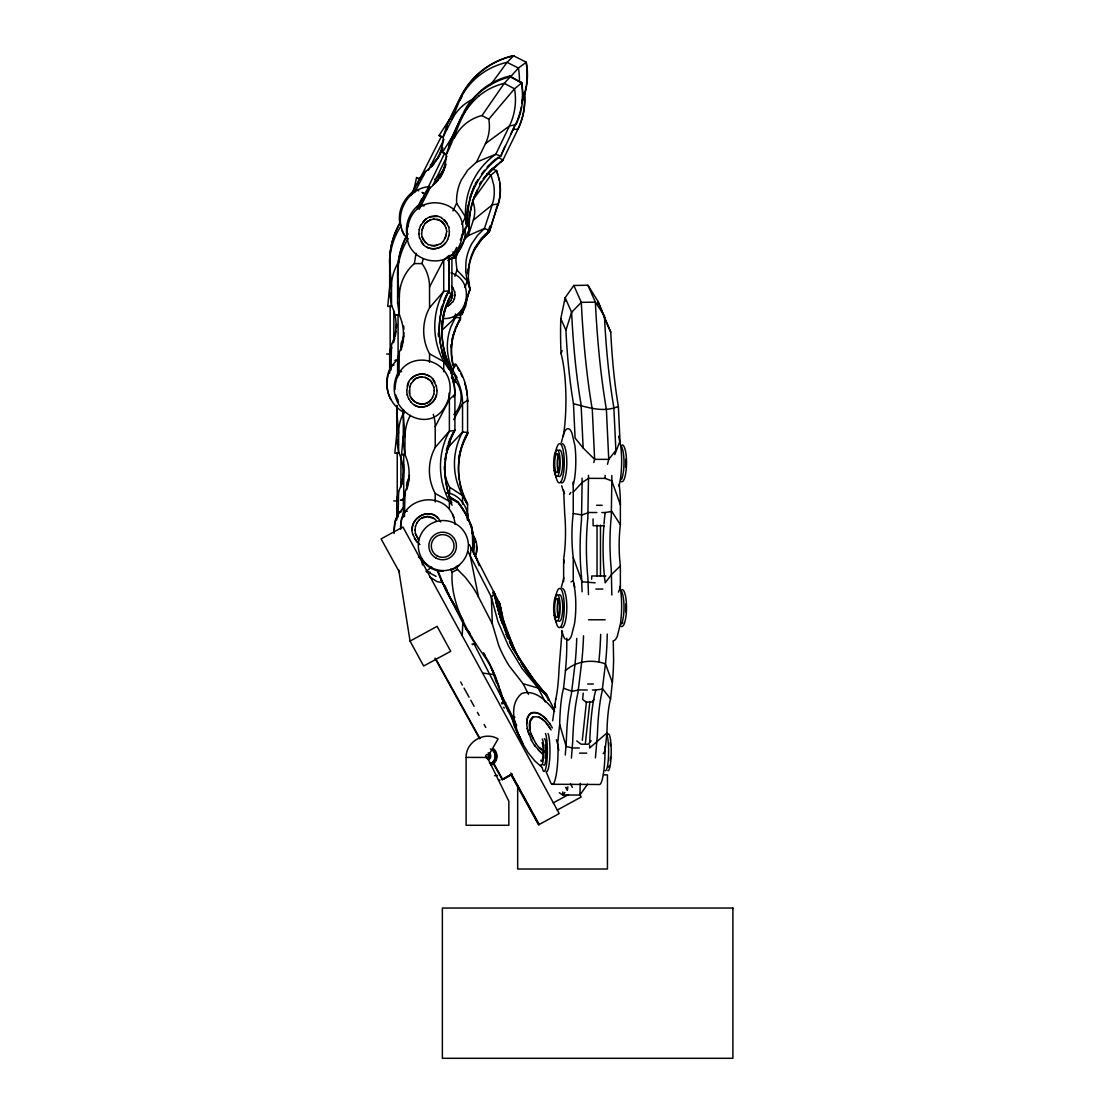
<?xml version="1.0" encoding="UTF-8"?>
<svg xmlns="http://www.w3.org/2000/svg" width="1114" height="1114" viewBox="0 0 1114 1114"><rect width="100%" height="100%" fill="white"/><g stroke="black" fill="none" stroke-linecap="round" stroke-linejoin="round"><path stroke-width="1.5" d="M452.604 258.392A21.876 21.848 37 0 1 455.403 257.821L455.737 254.089M449.234 256.331L449.221 290.824L446.227 296.923A82.673 82.547 0 0 0 446.241 363.345L449.221 369.444L446.241 362.593M453.078 251.764L453.036 254.911A21.96 21.918 -24.1 0 0 450.209 255.482M449.388 399.494L449.388 431.118L435.226 447.396L435.226 426.634L449.388 399.494L454.916 394.314L453.885 397.183M562.835 791.943L562.793 795.02L579.907 795.034L587.579 784.214M579.907 795.034L580.171 785.997A22.837 3.579 90 0 1 580.38 783.253M589.682 744.988L589.612 748.009L606.935 732.928A45.187 7.074 90 0 1 610.583 698.91L612.352 682.422A46.259 7.241 90 0 0 613.591 659.307L613.257 641.553M591.631 579.252L591.729 575.98L605.779 575.98M473.575 553.909C476.319 534.79 468.952 516.812 457.673 501.676L448.886 496.19M462.24 635.774L462.867 620.777M472.851 549.216L472.197 527.869M450.794 569.087L452.089 572.262C450.348 604.484 468.367 633.838 486.303 659.056A119.49 117.597 -27.2 0 1 494.811 675.627L503.486 701.904L515.615 725.506M472.684 551.695C476.346 533.397 469.37 515.921 457.77 501.927L449.276 497.387M467.365 272.679L467.643 269.254M468.228 274.295L468.646 268.892A56.995 56.661 0 0 1 475.344 248.519L481.513 239.566M418.864 233.787L419.226 229.303M449.026 235.583L449.402 231.113M465.262 231.085C465.401 242.727 459.219 254.8 448.399 259.771M421.552 233.467L423.055 226.393M405.399 454.86L401.527 454.735L403.296 436.075M446.7 231.42L445.21 238.493M583.235 693.089L582.636 699.425L586.117 702.071L591.882 702.071L594.152 699.425M398.965 375.181L399.299 352.205A43.961 43.892 0 0 0 399.285 315.039L399.299 296.978L397.614 275.074M404.466 516.576L404.967 491.887A43.961 43.892 0 0 0 404.953 454.721L404.967 436.646L403.296 414.742A67.592 67.481 0 0 1 403.519 409.924M469.44 544.69A185.189 182.264 -27.2 0 1 471.055 547.768L470.261 555.956L478.519 597.007L492.36 623.937L498.682 645.368A131.396 129.321 -27.2 0 0 509.335 666.102L523.079 683.718L528.551 694.342M391.014 370.127L391.515 344.546A44.337 44.337 0 0 0 391.529 305.459L391.515 286.479L389.677 263.865M398.116 516.966L398.617 491.385A44.337 44.337 0 0 0 398.617 452.298L398.617 433.318L396.765 410.718A69.249 69.249 0 0 1 396.932 405.635M389.677 286.994L387.728 306.364L391.989 306.364M396.765 433.847L394.829 453.203L399.091 453.203M526.825 723.557L527.312 718.976L528.83 715.48L531.253 713.308C536.948 711.136 542.365 715.48 546.194 719.254M552.669 720.73L555.761 699.3M561.456 638.726L559.047 668.497A52.985 8.285 90 0 1 555.761 699.3M558.782 750.39L557.627 743.72L559.674 724.615A48.32 7.561 90 0 1 563.559 688.243L565.452 670.614A49.462 7.742 90 0 0 566.775 645.897L566.775 638.266M565.285 754.972L566.358 740.726A73.106 11.432 90 0 1 571.329 694.259L574.977 664.501A74.582 11.669 90 0 0 576.746 638.406M571.412 758.147L572.666 741.966A76.894 12.031 90 0 1 577.901 693.075L581.745 661.786A78.467 12.268 90 0 0 583.541 635.802M582.302 740.378L586.424 701.959M585.407 743.191L589.877 701.43M595.391 757.868L597.355 735.477A68.664 10.736 90 0 1 602.033 691.836L605.459 663.902A70.252 10.987 90 0 0 607.269 634.061M603.231 753.677L605.027 750.794L606.935 732.928M618.409 592.133L620.373 587.621L620.373 565.968A45.242 11.112 -90 0 1 620.373 524.75L611.837 511.41L605.167 512.537L604.54 518.094A76.977 18.91 -90 0 0 604.011 523.803M395.052 389.51C396.055 344.365 459.107 354.628 449.053 397.322C435.114 442.801 378.314 409.896 398.492 371.992M406.666 390.596L408.685 382.088M400.497 526.741L401.43 518.943L403.616 513.122M400.734 529.178C398.909 493.655 451.838 488.364 455.097 524.499M412.333 530.264C411.247 516.993 429.113 507.678 438.164 518.497M436.911 390.401C438.206 403.755 419.992 413.391 411.094 402.168M400.706 347.693L401.332 342.569A46.997 46.927 0 0 0 403.741 336.205M406.582 485.662L407 482.251A46.997 46.927 0 0 0 409.423 475.873M393.952 530.598L394.983 522.382L398.004 514.724L402.808 508.137M409.771 386.767L409.729 394.05M415.007 530.167L415.452 526.449M433.806 394.231L434.251 390.499M466.139 757.45C465.694 741.743 484.66 730.77 498.069 738.944L488.169 756.072M563.642 581.661L563.642 559.465L564.673 550.817A53.054 13.034 -90 0 0 564.673 513.498L563.642 490.104M399.383 296.978A44.073 44.003 0 0 1 414.366 263.531L416.051 253.324M454.415 298.789L454.999 295.252M466.822 299.931L465.708 306.044L462.978 311.614M565.592 787.417L567.304 790.146L567.903 786.902M452.075 298.106L452.59 295.335M555.454 453.454L556.262 449.388A19.286 4.734 -89.4 0 1 562.041 446.268L563.002 449.388A19.718 4.846 -89.4 0 1 563.531 473.032L562.737 477.098A19.286 4.734 -89.4 0 1 556.958 480.218L555.997 477.098M561.303 442.62L563.851 433.151A32.877 8.076 -89.4 0 1 571.997 433.151L574.866 445.391A33.699 8.285 -89.4 0 1 574.546 478.825L573.459 484.367M555.454 598.218L556.262 594.152A19.286 4.734 -89.4 0 1 562.041 591.033L563.002 594.152A19.718 4.846 -89.4 0 1 563.531 617.797L562.737 621.863A19.286 4.734 -89.4 0 1 556.958 624.982L555.997 621.863M561.303 587.384L563.851 577.915M619.008 486.233L620.373 479.298A33.754 8.299 -89.4 0 0 620.693 445.809L618.632 436.215M563.28 436.479A59.933 13.034 -90 0 0 561.052 353.556A96.723 21.041 -90 0 1 560.802 318.66L565.146 297.703L573.821 285.449L587.9 285.254L598.037 301.434L610.751 332.195A183.963 40.034 -90 0 0 618.367 406.457L619.997 441.116L614.789 454.609M420.312 179.438L416.552 177.586L413.781 190.048M461.516 118.181C464.663 106.763 473.185 97.433 481.944 89.788A69.43 69.263 -24.1 0 1 509.92 75.989L521.714 82.937L514.529 88.786L488.781 119.212A40.201 40.104 -24.1 0 1 485.453 143.636L476.486 162.157L467.796 170.038L461.335 179.967A48.445 48.334 -24.1 0 0 456.629 203.277L452.938 210.88M389.677 373.19L389.677 352.33L391.515 344.546M398.617 491.385L396.765 499.183L396.765 520.029M397.614 377.409L397.614 359.223L399.299 352.205M403.296 517.077L403.296 498.891L404.967 491.887M607.478 464.273L608.745 459.344L606.378 409.325A265.48 57.775 -90 0 1 595.377 302.159L587.9 285.254M429.544 362.315L429.544 353.792A48.334 48.264 0 0 1 429.572 307.729L429.544 286.966A39.77 39.714 0 0 0 421.997 263.586L423.25 258.671M610.583 698.938L602.758 689.065L595.823 689.998L595.001 693.117A76.88 12.031 90 0 0 589.766 741.966M430.394 187.681A42.875 42.778 -24.1 0 0 446.227 154.428C453.44 133.36 461.725 110.481 479.285 95.651M565.926 330.259L571.607 312.296L581.299 302.34L595.377 302.159L604.442 315.903A227.145 49.434 -90 0 0 613.856 407.599L615.875 450.39L608.745 459.344L594.639 459.372L583.151 448.009L575.089 438.025L573.473 403.728A182.014 39.603 -90 0 1 565.926 330.259L560.802 318.66M414.547 192.583L425.673 171.431A44.337 44.323 -76.6 0 0 443.33 136.562L447.229 124.378L461.238 96.417A77.548 77.52 -76.6 0 1 513.638 55.853L513.317 55.7A77.562 77.534 -76.6 0 0 460.876 96.277L446.603 125.311A75.655 75.627 -76.6 0 1 446.519 128.18M454.902 276.272L456.949 270.048L455.918 260.509A33.517 33.323 0 0 1 457.548 251.179M463.703 240.164L468.27 235.611L473.366 220.099A28.811 28.644 0 0 0 472.517 200.534L490.982 175.023L496.621 170.498L499.74 181.624A47.999 47.721 0 0 1 498.028 203.946L489.325 231.809L483.392 237.533M465.039 287.537L467.198 280.979L465.68 271.287L465.986 261.609A50.896 50.59 0 0 1 471.974 243.423L477.474 235.43L484.437 228.509L492.207 204.879A42.875 42.624 0 0 0 493.739 184.952L490.982 175.023L486.707 173.631M487.291 234.01L489.868 226.142M464.232 306.67L462.143 314.468L459.72 315.206M465.276 303.481L469.983 289.153L468.298 278.305M462.143 314.468L469.983 289.153L467.198 280.979L456.949 270.048M452.632 336.86L455.487 328.003L460.486 317.782L455.445 317.462L442.55 329.744L442.55 321.208M455.487 329.424L453.718 334.799A62.384 62.008 0 0 0 453.008 365.489M469.732 198.473L471.361 193.627M419.254 229.484L420.632 225.223M447.633 239.663L449.012 235.402M462.101 244.063L456.935 253.435M421.9 229.93L424.977 223.441L430.533 219.528M446.366 234.957L443.275 241.446M510.212 76.838A69.179 69.026 -24.1 0 0 486.456 87.477C462.7 102.21 458.16 131.48 446.366 154.428M561.052 353.556L562.152 350.576M407.181 386.279C409.228 372.633 429.308 369.263 434.892 382.269M436.396 394.718C434.516 404.312 422.721 410.481 414.227 404.814M409.771 386.948L411.038 383.481M432.538 397.517L433.806 394.05M415.452 526.63L416.72 523.148M390.638 367.481C382.464 382.269 387.588 402.349 401.973 411.261M397.127 515.852L394.718 521.965L394.091 533.453M443.33 136.562L451.908 119.63L460.291 98.575A69.249 69.221 -76.6 0 1 507.079 62.356L513.624 55.811M471.904 192.012L474.606 185.76M454.331 331.749L457.757 324.202M472.823 189.686L474.62 185.565M474.411 196.551L480.552 184.019M477.377 189.909L474.703 196.064A81.419 81.322 37 0 0 469.384 229.178L455.403 257.821L455.055 254.953M452.465 364.334L455.821 364.334A61.423 61.061 0 0 1 467.546 400.372L467.588 433.778L466.181 436.841A70.948 70.53 0 0 0 461.948 446.171M417.137 208.193L421.677 198.793M417.917 208.597L444.653 153.203M419.115 209.376L430.324 187.598L425.464 192.987L421.969 199.629L424.002 197.888M432.97 185.133L446.909 156.294M461.892 224.374L465.513 216.882A74.276 74.095 -24.1 0 1 468.367 192.68C472.879 177.265 482.585 163.396 495.8 154.219L509.446 125.993A61.242 61.103 -24.1 0 0 514.501 88.786L504.252 83.355A61.98 61.841 -24.1 0 0 479.285 95.665M461.461 236.071L465.805 227.061M504.823 146.352L500.743 156.211C485.941 166.501 475.065 182.028 470.024 199.295A83.174 82.979 -24.1 0 0 466.836 226.379L460.291 239.886M510.644 134.307L515.74 123.765A68.595 68.441 -24.1 0 0 517.216 120.549M456.67 247.405L453.036 254.911L452.744 254.089M465.917 223.705L468.075 219.263A72.702 72.619 37 0 1 472.294 191.093M452.897 301.866L454.387 298.622M446.241 296.157L449.234 290.058M450.822 300.641L452.576 295.168L452.34 292.355M459.079 322.03L460.486 319.189L460.486 312.338M410.885 195.117L414.645 187.681M411.693 194.546L420.326 177.502L425.673 171.431M419.616 179.396L441.478 136.214M428.375 170.261L443.985 139.431M447.8 260.69L451.908 257.821L451.922 293.33L450.39 296.324A77.019 76.95 0 0 0 447.591 302.061M429.544 286.966L443.706 259.813L449.221 255.412L449.221 290.824L443.706 291.436L429.544 307.715M440.03 178.226L441.924 174.647A74.903 74.735 -24.1 0 0 444.11 169.676M475.413 184.27L477.809 179.786M475.218 184.186L476.639 181.568M452.799 369.932L455.821 364.334L455.835 365.726M456.475 326.792L460.486 317.782M453.677 419.588L462.547 403.505L467.574 400.372L467.588 401.778A61.437 61.075 0 0 0 467.476 398.547M494.588 160.11L498.111 157.45L503.013 159.97L490.369 170.358L483.142 178.7M446.073 154.609L442.467 152.381L452.103 137.05M474.007 249.884L479.856 241.376L489.325 231.809L498 203.932L492.207 204.879L473.366 220.099M425.562 193.85L427.358 190.981M441.019 174.94L435.602 182.891M437.663 180.872L443.288 170.679A66.896 66.729 -24.1 0 0 445.238 166.237M441.548 136.813L439.055 135.532L449.652 119.17M420.646 225.404L426.035 218.748M447.619 239.482C443.456 250.427 426.759 252.405 421.162 241.641M479.563 183.921L481.304 181.276M480.273 184.506L484.214 178.435M446.603 125.311L447.229 124.378A67.564 67.536 -76.6 0 1 446.979 129.516M454.247 138.359A41.678 41.58 -24.1 0 1 482.014 115.522L504.252 83.355L510.212 76.852L509.934 76.003M496.384 207.677L498.014 205.352A48.013 47.735 0 0 0 499.726 183.03M411.038 383.662L415.633 378.495L421.872 376.713M432.538 397.336C427.094 409.868 407.891 403.24 409.325 390.318M416.72 523.329L418.711 520.335M490.759 84.664L507.065 62.328L518.386 68.051A61.702 61.688 -76.6 0 1 519.389 81.419M395.707 361.298C386.224 371.491 384.33 387.394 390.903 399.634M571.078 581.94L573.25 580.728L574.852 587.301M481.499 174.132L484.604 170.15M483.922 178.922L492.834 168.353M564.923 792.43L562.793 795.02L559.298 792.708M591.158 740.907L588.303 744.208L581.104 744.208L576.746 740.907M452.883 301.699L447.675 306.35M510.449 76.894L518.386 68.051L526.295 62.231L513.317 55.7M448.914 302.743L450.794 300.474M573.25 580.728L573.25 557.585A48.362 11.892 -90 0 1 573.237 513.512L573.25 492.137L582.107 482.487L588.484 478.352L605.167 478.393L611.837 480.914L620.373 504.753L620.373 524.764M487.013 167.114L489.032 164.942M488.029 173.687L503.013 159.97M444.932 459.26A43.724 43.474 0 0 1 449.666 445.67L462.547 432.079L462.547 403.505A54.851 54.53 0 0 0 453.69 373.65M449.165 147.132A74.903 74.735 -24.1 0 0 449.318 143.024L449.903 142.439M494.992 597.048L494.324 593.024L494.686 593.748L491.344 596.979L492.36 623.937M620.373 565.968L611.837 574.183L605.167 582.845L604.54 577.303A76.977 18.91 -90 0 1 603.899 525.251M419.365 204.447C409.868 211.604 404.549 224.206 407.056 235.931M422.972 221.811C427.303 216.52 435.184 214.027 441.325 217.69M445.294 243.089C440.935 248.338 433.109 250.427 426.941 247.197M424.991 223.636L427.553 221.282L433.778 218.817M440.726 243.785L443.261 241.265M490.202 163.897L495.159 159.413M413.614 191.26C403.365 198.571 397.252 211.897 400.065 224.374M420.953 203.904L417.555 206.912L419.839 204.99M533.063 716.664C526.198 722.276 530.375 732.65 533.341 739.348M411.094 378.83C415.633 373.761 423.585 372.494 429.35 376.184M413.043 380.835C418.432 374.527 429.224 376.407 432.622 383.829M430.533 400.163C425.158 406.471 414.366 404.577 410.955 397.169M418.711 520.517C423.055 515.086 432.079 515.169 436.34 520.642M453.412 317.629L462.129 313.034L461.572 309.971M485.439 143.636L509.446 125.993L516.019 124.615A68.581 68.427 -24.1 0 0 521.672 82.937M426.328 571.092L431.647 567.179M500.047 162.393L502.734 160.444L518.163 128.792A67.341 67.272 37 0 0 524.457 92.309M503.737 701.528L501.579 703.018L502.024 703.895L505.728 702.558M450.585 304.275L445.433 307.074M565.452 670.614C576.328 660.894 592.035 658.973 605.459 663.902L612.352 682.422M446.463 304.136L448.886 302.576M516.673 725.59L513.345 718.14L514.947 717.124M493.015 762.993L502.275 779.703L510.992 774.871M493.377 762.672L502.595 779.271L510.003 775.135M410.063 641.107L437.106 626.36L450.697 651.286L423.654 666.019L410.063 641.107L398.701 569.867M512.356 774.049L502.595 779.271M502.275 779.703L509.544 775.748M553.338 802.846L568.46 794.588M557.265 810.045L581.16 797.011L580.199 795.243M440.712 243.604L434.488 246.069L428.124 244.537M452.089 572.262L457.506 569.477L465.248 577.233L472.364 586.563A107.807 106.095 -27.2 0 1 478.519 597.007M421.315 518.358L427.553 516.562L433.764 518.456M468.27 235.611L484.437 228.509L489.297 230.403L481.499 238.159L475.33 247.099A56.995 56.661 0 0 0 468.632 267.471L468.312 279.739M476.486 162.157L495.8 154.219L500.743 156.211L515.74 123.765M475.399 643.544L472.433 644.616L472.071 643.92M495.772 602.34L498.585 601.323L499.74 603.551L502.442 616.571M618.367 406.457C602.911 412.876 588.457 407.487 573.473 403.728M429.67 216.993L437.579 216.353M437.718 245.177L431.202 245.665M429.712 186.595C405.705 187.862 391.139 219.639 406.889 238.118M487.375 757.45L508.861 801.258L508.861 825.279L466.112 825.279L466.112 757.381L487.375 757.45L485.426 757.381M513.276 129.419L517.885 129.266A67.355 67.286 37 0 0 524.179 92.782M547.963 700.121L549.327 700.038L546.166 695.679M442.704 318.493C468.841 320.595 475.887 280.31 450.989 272.846M489.422 762.714L490.216 762.672M494.574 775.678L497.526 775.497M498.473 780.134L500.116 780.037M398.436 314.733L395.846 315.067L399.717 315.192M398.116 360.031L394.885 360.449L398.116 360.546L398.046 314.552M401.527 454.498L404.103 454.415M403.783 499.699L400.567 500.116L403.783 500.228M447.8 292.843L451.922 293.33M426.968 572.276L430.283 572.262M414.422 263.586L421.983 263.586M386.669 354.043L390.652 354.043M393.757 500.882L397.754 500.882M596.561 505.296L602.187 505.296M604.373 525.724L593.135 525.724L593.038 518.915M595.865 589.069L602.883 589.069M588.484 619.774L605.167 619.774M587.649 684.024L593.414 684.024M579.517 753.134L586.73 753.134M603.44 774.884L607.436 774.884L607.436 869.017L517.676 869.017L517.676 785.161M596.826 512.524L588.484 512.51L582.107 514.947L573.25 513.526M601.825 512.537L605.167 512.537M595.154 582.831L582.107 581.8L573.25 557.585M587.273 689.984L578.723 689.97L572.109 691.293L563.559 688.271M592.397 689.998L595.823 689.998M579.35 747.995L572.512 747.995L566.204 746.45L559.674 724.615M551.987 784.27L598.956 784.493A33.072 5.347 -89.5 0 0 600.362 783.991A33.643 5.445 -89.5 0 0 605.027 746.338M462.547 432.079L467.574 432.371L467.588 433.778M433.792 219.012L440.127 220.349L444.862 224.958M482.557 673.023L493.363 674.527M446.477 492.708C459.4 494.115 468.298 507.121 468.27 519.57M443.038 582.747L437.273 581.675L429.948 577.108M439.055 135.532L443.024 137.495M523.079 683.718L538.159 688.062L547.085 695.707L533.773 679.456L522.55 663.526M491.831 168.952L496.621 170.498L497.666 174.633M461.238 96.417L460.012 100.26A73.733 73.705 -76.6 0 1 461.92 96.667M437.05 219.04L442.773 222.118L446.199 228.133M418.446 557.139L421.092 558.351M425.102 377.2L430.658 380.793L433.847 387.129M421.9 205.032L424.03 206.02M442.467 152.381L444.737 153.509M426.286 194.463L422.039 192.36L425.088 194.337M416.552 177.586L420.062 179.368M510.212 76.852L521.714 82.937M482.042 115.647L488.781 119.212M426.189 571.092L436.089 576.398M429.544 353.792L443.706 361.646L449.221 369.444M451.713 499.114L458.481 502.999L466.112 514.779L471.974 527.047M538.772 716.817L545.387 721.691L551.124 729.99M544.384 751.477L538.87 747.229M544.593 751.88L539.079 747.633L535.778 743.386M451.142 372.661L455.445 375.181L457.13 377.59M444.932 473.701A43.724 43.474 0 0 0 449.666 487.291L462.547 495.535L467.588 504.837M540.123 688.396L546.013 693.59L554.187 709.521M441.297 217.508L447.104 223.246M428.152 244.718L423.404 239.928L422.053 236.753M419.908 544.662L414.366 538.396M538.271 750.07L542.295 753.663M542.504 754.067L534.525 745.433M542.156 767.476L534.859 760.973L528.036 752.549L522.16 742.76M547.322 697.907L549.327 700.038M539.858 687.7L543.799 692.017M547.085 695.707L534.079 680.905M541.585 690.29L547.963 697.378M470.066 633.532L465.722 628.435L475.539 644.574M469.857 633.49L465.972 628.923L444.333 586.813L447.146 590.517M541.237 689.594L529.331 674.262M539.566 687.811L541.683 690.457M554.702 711.512C547.169 701.653 535.444 688.981 521.728 693.479C506.912 705.914 515.726 728.667 522.438 743.303M549.954 723.905C545.721 718.112 539.092 710.328 531.044 712.89C524.193 717.959 526.95 727.804 528.997 734.669M444.556 219.862L448.761 227.089M423.71 245.024L419.505 237.797M425.492 242.768L422.067 236.934L421.538 233.286M534.859 681.573L517.411 655.032M527.604 672.424L530.348 676.128M529.693 674.959L535.514 682.854M447.243 591.144L440.866 579.726M452.061 286.674L454.693 291.993M451.393 285.88L453.468 288.735M452.145 505.227L449.388 501.314L435.226 493.474L435.226 501.982M445.405 588.888L448.789 593.72M432.483 378.649L436.396 386.279M408.685 398.728L411.094 402.349M440.573 521.951C432.733 504.531 406.861 517.718 412.848 534.567M416.775 542.031L412.848 534.386M452.897 602.59L447.87 593.372M418.599 539.705L415.411 533.536M418.599 539.886L415.411 533.717L415.007 529.986M527.382 672.118L529.122 674.68M521.491 663.443L525.822 669.904M523.803 665.977L529.791 675.14M447.355 363.54L451.922 370.962M456.615 203.277L465.513 216.882L466.822 226.379L466.543 225.557A83.188 82.993 -24.1 0 1 467.017 211.869M466.306 216.436L468.075 219.263L469.091 229.679A81.433 81.35 37 0 1 469.231 219.528M520.739 661.535L524.819 668.219M523.524 666.437L516.228 653.236M525.154 669.11L526.783 671.784M517.425 656.703L519.054 659.391M518.595 657.344L524.262 666.854M549.745 723.501L552.377 727.943M531.281 740.044L534.734 745.837M522.953 743.553L514.236 726.105L511.354 715.675M550.455 728.918C546.974 723.042 541.042 715.049 533.272 717.082L529.986 721.691L530.013 729.851M536.001 743.79L531.086 734.182M485.091 655.686L483.476 652.915A182.042 179.173 -27.2 0 1 485.022 655.352M450.975 599.75L461.795 618.521M446.366 590.768L454.122 604.373M456.712 608.912L458.425 611.934M446.951 591.91L463.494 621.152M485.899 657.065L489.45 663.359M435.616 658.555L479.981 738.526M434.933 658.193L479.549 738.693M460.709 682.019L462.38 685.054M464.051 688.09L469.064 697.183M470.735 700.205L474.077 706.276M477.419 712.333L479.09 715.355M484.103 724.448L485.774 727.484M510.825 772.949L539.232 824.471M511.27 774.495L538.898 824.652M399.522 572.345L381.099 538.884L402.934 526.992L559.2 813.582L538.563 824.833L510.922 774.634M570.452 783.838L572.387 787.375M512.649 646.259L519.054 658.235M512.078 647.011L515.852 653.96M556.373 739.724L557.627 743.72M494.407 593.177L495.758 598.538L492.625 592.439M479.159 565.689L476.249 557.877A166.627 163.549 -27.2 0 0 473.937 553.533M471.055 547.768L499.74 603.551L504.545 624.843M499.253 605.334L500.827 608.397M545.289 701.945L538.159 688.062L522.09 668.511L508.36 645.8L497.888 621.431L491.344 596.979L470.261 555.956A165.373 162.755 -27.2 0 0 468.075 551.862M500.325 692.797L513.345 718.14M454.637 605.097L463.104 621.584M474.007 643.795L504.322 702.781M503.737 707.209L504.224 708.17M505.672 632.265L500.019 616.028L493.586 591.576L494.546 596.087M444.5 585.115L446.477 589.167M441.757 581.452L447.382 592.732M446.742 591.158L450.014 597.856M514.236 649.351L500.91 618.952M509.975 642.513L513.512 649.741M509.321 641.33L511.382 645.591M517.383 655.464L505.227 627.363M401.903 230.514L403.881 234.901M605.556 320.484L610.751 332.195M573.821 285.449L581.299 302.34A265.216 57.705 -90 0 0 592.286 409.409L594.639 459.372A77.284 16.821 -90 0 0 593.79 462.589M444.277 586.41L437.746 570.243M441.966 581.856L437.064 570.312M444.347 585.699L448.051 593.762M531.489 740.448L527.187 728.514M496.51 682.798L491.232 667.244M516.757 730.589L522.09 743.052M521.032 740.991L516.423 730.38L513.888 721.301M509.697 640.049L498.807 611.433M509.808 640.244L501.996 621.069L494.672 593.706M506.076 634.144L507.928 638.475M518.943 735.282L521.979 742.37M516.771 730.881L520.433 739.404M513.262 646.969L503.653 620.846M512.524 646.928L507.65 634.534M546.236 771.946L550.622 782.501A33.016 5.347 -89.5 0 0 553.393 783.769A33.601 5.445 -89.5 0 0 558.017 744.751M604.93 318.896L598.037 301.434A120.702 26.263 -90 0 0 597.967 303.844M505.826 630.997L498.877 611.572M452.757 514.571L453.858 517.481M407.181 394.718L408.685 398.909M395.748 394.871L398.492 402.14M501.119 695.192L504.043 703.004L503.319 699.912M499.197 690.61L503.236 701.43L502.4 698.144M501.286 695.512L503.876 702.656L502.623 697.726M449.332 143.024L462.338 114.686L462.63 115.522M456.378 566.204L457.506 569.477M499.351 687.213L495.089 675.738A182.042 179.173 -27.2 0 0 492.235 669.249M554.452 704.076L555.552 707.279M502.205 621.473L496.301 602.159M499.74 616.028L502.136 623.422M502.317 621.682L496.788 603.092M500.409 617.421L495.493 600.599M507.135 633.156L502.498 618.618L498.585 601.323M564.575 446.352L565.536 449.471A19.718 4.846 -89.4 0 1 566.065 473.116L565.271 477.182A19.286 4.734 -89.4 0 1 560.621 482.251M561.679 485.746L563.308 491.065A32.877 8.076 -89.4 0 0 564.575 493.53M564.575 591.13L565.536 594.235A19.718 4.846 -89.4 0 1 566.065 617.88L565.271 621.946A19.286 4.734 -89.4 0 1 560.621 627.015M561.679 630.524L563.308 635.829A32.877 8.076 -89.4 0 0 565.244 639.171M499.921 688.856L501.871 695.414M398.283 274.03L397.614 271.732L397.614 303.314M403.964 413.698L403.296 411.4L403.296 442.982M390.415 264.06L389.677 261.442L389.677 293.873M499.253 614.552L495.312 598.497M514.849 724.476L516.172 729.461M498.515 177.405L499.225 180.203M507.176 706.833L508.263 711.205M502.275 697.03L503.486 701.904M494.324 593.024L496.371 602.312M554.229 470.693L554.772 473.269A13.09 3.217 -89.4 0 0 558.699 474.132L559.353 471.807A13.382 3.286 -89.4 0 0 559.701 455.654L559.172 453.064A13.09 3.217 -89.4 0 0 555.245 452.2L554.591 454.526A13.382 3.286 -89.4 0 0 554.131 470.707M554.229 615.457L554.772 618.033A13.09 3.217 -89.4 0 0 558.699 618.897L559.353 616.571A13.382 3.286 -89.4 0 0 559.701 600.418L559.172 597.828A13.09 3.217 -89.4 0 0 555.245 596.965L554.591 599.29A13.382 3.286 -89.4 0 0 554.131 615.471M604.665 749.095L605.027 750.794M469.997 290.573L468.451 281.09M566.748 787.431L567.304 790.146M619.955 586.41L620.693 590.573A33.754 8.299 -89.4 0 1 620.373 624.063L617.281 636.317A32.919 8.09 -89.4 0 1 613.16 640.801M573.626 583.235L574.866 590.155A33.699 8.285 -89.4 0 1 574.546 623.589L571.454 635.829A32.877 8.076 -89.4 0 1 567.346 640.313M448.733 226.894L449.415 231.294M418.85 233.592L419.518 237.992M563.642 559.465L564.171 562.821M446.185 227.952L446.714 231.601M421.482 558.406L422.457 564.909M389.677 292.787L391.515 305.459M396.765 439.64L398.617 452.298M397.614 302.59L399.299 315.039M403.296 442.258L404.967 454.707M467.295 517.495L467.643 520.322M436.396 386.098L436.911 390.596M406.666 390.401L407.181 394.899M433.847 386.948L434.251 390.68M454.679 291.826L455.013 295.419M583.151 448.009L581.104 404.828A229.206 49.879 -90 0 1 571.607 312.296L565.146 297.703A121.788 26.499 -90 0 0 565.049 301.351M611.837 595.015L611.28 569.24A68.734 16.891 -90 0 1 611.28 516.353L611.837 480.914A70.335 17.281 -90 0 0 611.795 475.553M600.474 525.112L600.474 576.356M597.034 525.112L597.034 576.356M588.484 594.584L587.858 577.289A76.991 18.924 -90 0 1 587.844 518.052L588.484 478.352A78.774 19.356 90 0 0 588.471 475.358M582.107 591.826L581.494 576.523A73.19 17.977 90 0 1 581.494 520.224L582.107 482.487A74.889 18.395 -90 0 0 582.065 478.198M467.574 520.405L467.574 503.417A74.61 74.178 0 0 1 467.615 432.385M462.547 495.535L462.547 504.127M455.445 313.995L455.445 317.462L450.989 326.597A55.853 55.519 0 0 0 450.975 366.046L455.445 375.181L455.445 381.879M454.916 394.314L454.902 430.505L451.908 436.604A82.673 82.547 0 0 0 451.922 503.013M451.908 378.69L451.908 370.391A81.016 80.932 0 0 1 451.95 292.801M449.638 438.832L449.638 445.656M449.638 487.305L449.638 494.073M449.388 508.04L449.388 501.314A73.649 73.538 0 0 1 449.415 431.132L454.902 430.505L454.916 429.739L451.908 435.839A82.701 82.561 0 0 0 450.627 499.114M443.706 259.813L443.706 291.436A73.649 73.538 0 0 0 443.734 361.618L443.706 371.714M403.728 454.22L403.728 500.144M400.929 456.197L400.929 487.305M397.614 399.299L397.614 400.051M397.238 452.73L397.238 497.68M396.723 408.323A77.548 77.548 0 0 1 396.779 405.468A77.562 77.562 0 0 0 396.723 408.281L396.765 440.712M393.841 311.085L393.841 338.726M390.151 305.89L390.151 354.294M466.891 503.472A74.624 74.192 0 0 1 464.886 499.309M464.273 497.902A74.624 74.192 0 0 1 459.553 481.624M459.302 480.106A74.624 74.192 0 0 1 467.615 433.792M458.536 458.912A70.948 70.53 0 0 1 461.461 447.549M457.673 368.344A61.437 61.075 0 0 1 459.344 371.059M460.876 373.872A61.437 61.075 0 0 1 462.268 376.769M464.566 382.756A61.437 61.075 0 0 1 467.226 395.345M462.575 495.507A66.631 66.241 0 0 1 462.575 432.093M444.472 470.094A43.724 43.474 0 0 1 444.319 466.474M605.153 475.386A78.76 19.356 -90 0 1 605.167 478.393M573 482.167A49.503 12.17 90 0 1 573.25 492.137M619.189 484.312A46.482 11.418 -90 0 1 620.387 504.753M488.211 752.786A3.579 3.579 0 0 1 488.169 759.692M493.279 748.566A9.748 9.748 0 0 1 490.884 765.276M488.405 754.289A2.256 2.256 0 0 1 487.25 758.495M492.959 748.984A9.218 9.218 0 0 1 490.703 764.803M490.383 748.928A7.951 7.951 0 0 1 490.23 763.619M492.416 749.666A8.355 8.355 0 0 1 490.369 763.981M620.832 590.211A18.158 4.456 -89.4 0 1 621.904 592.049L622.81 594.987A18.562 4.567 -89.4 0 1 623.311 617.24L622.559 621.069A18.158 4.456 -89.4 0 1 621.598 624.007M562.208 588.498A19.286 4.734 -89.4 0 1 564.575 591.116M622.211 589.654A18.158 4.456 -89.4 0 1 624.425 592.119L625.33 595.057A18.562 4.567 -89.4 0 1 625.831 617.323L625.093 621.152A18.158 4.456 -89.4 0 1 620.707 625.929M625.636 604.08A15.276 3.76 -89.4 0 1 625.581 611.934M622.879 622.754A14.969 3.676 -89.4 0 1 621.918 623.297M555.844 621.863A19.718 4.846 -89.4 0 1 555.329 619.231M555.12 617.797A19.718 4.846 -89.4 0 1 554.8 614.691M558.782 621.083A13.09 3.217 -89.4 0 0 561.233 618.98L561.874 616.655A13.382 3.286 -89.4 0 0 562.236 600.488L561.693 597.912A13.09 3.217 -89.4 0 0 558.532 595.475M558.462 600.432A9.553 2.339 -89.4 0 1 558.727 613.814A9.553 2.339 -89.4 0 1 555.426 615.471A9.553 2.339 -89.4 0 1 555.134 602.103M555.204 602.117A9.358 2.298 -89.4 0 1 558.462 600.432M558.727 599.193A9.553 2.339 -89.4 0 0 558.017 615.513A9.358 2.298 -89.4 0 0 558.518 616.766M570.814 492.416A32.877 8.076 -89.4 0 1 569.463 494.407M620.832 445.447A18.158 4.456 -89.4 0 1 621.904 447.285L622.81 450.223A18.562 4.567 -89.4 0 1 623.311 472.475L622.559 476.305A18.158 4.456 -89.4 0 1 621.598 479.243M562.208 443.734A19.286 4.734 -89.4 0 1 564.575 446.352M622.211 444.89A18.158 4.456 -89.4 0 1 624.425 447.355L625.33 450.293A18.562 4.567 -89.4 0 1 625.831 472.559L625.093 476.388A18.158 4.456 -89.4 0 1 620.707 481.164M625.636 459.302A15.276 3.76 -89.4 0 1 625.581 467.17M555.844 477.098A19.718 4.846 -89.4 0 1 555.329 474.467M555.12 473.032A19.718 4.846 -89.4 0 1 554.8 469.927M558.782 476.319A13.09 3.217 -89.4 0 0 561.233 474.216L561.874 471.89A13.382 3.286 -89.4 0 0 562.236 455.723L561.693 453.147A13.09 3.217 -89.4 0 0 558.532 450.71M555.482 470.373A9.358 2.298 -89.4 0 1 555.218 457.269A9.358 2.298 -89.4 0 1 558.448 455.64A9.358 2.298 -89.4 0 1 558.741 468.729M558.741 468.994A9.358 2.298 -89.4 0 1 555.482 470.679M558.017 470.749A9.553 2.339 -89.4 0 1 558.727 454.428M558.518 472.002A9.358 2.298 -89.4 0 1 558.003 470.749M600.697 634.367A78.453 12.268 90 0 1 598.845 661.827M561.442 638.698A44.518 6.963 90 0 1 562.473 631.234M606.796 734.878A18.214 2.952 -89.5 0 1 608.606 748.817A18.534 2.994 -89.5 0 1 606.058 770.331A18.214 2.952 -89.5 0 1 605.278 770.623M547.225 771.18A19.342 3.133 -89.5 0 1 546.403 771.487M547.225 771.18A19.69 3.189 -89.5 0 0 549.94 748.316A19.342 3.133 -89.5 0 0 548.018 733.527M607.854 734.251A18.214 2.952 -89.5 0 1 611.196 748.873A18.534 2.994 -89.5 0 1 608.648 770.387A18.214 2.952 -89.5 0 1 607.868 770.679M610.514 757.214A15.262 2.465 -89.5 0 1 610.207 760.751M609.205 765.917A15.262 2.465 -89.5 0 1 608.592 767.184M610.18 742.342A14.997 2.423 -89.5 0 1 610.5 745.628M542.295 768.089A19.342 3.133 -89.5 0 0 544.635 771.125A19.69 3.189 -89.5 0 0 547.35 748.26A19.342 3.133 -89.5 0 0 545.428 733.458M543.562 764.747A13.131 2.131 -89.5 0 0 544.662 764.719A13.354 2.158 -89.5 0 0 546.32 748.427A13.131 2.131 -89.5 0 0 544.328 738.666M540.972 764.677A13.131 2.131 -89.5 0 0 542.086 764.65A13.354 2.158 -89.5 0 0 543.729 748.371A13.131 2.131 -89.5 0 0 542.295 739.028M542.031 742.62A9.455 1.532 -89.5 0 1 543.047 755.069A9.455 1.532 -89.5 0 1 540.861 760.263M545.303 744.904A9.455 1.532 -89.5 0 1 545.303 758.286M489.116 662.858A182.042 179.173 -27.2 0 1 491.636 667.954M453.704 366.798A62.37 62.008 0 0 1 453.704 333.392M450.683 347.401A59.293 58.945 0 0 1 450.989 344.741M451.671 340.773A59.293 58.945 0 0 1 452.284 338.155M451.393 377.256A25.009 24.884 0 0 1 453.844 414.561M490.633 666.673A119.49 119.282 -27.2 0 1 492.722 670.934M459.553 565.09A24.995 24.995 0 0 1 456.949 567.082M455.556 567.945A24.995 24.995 0 0 1 451.086 569.964M443.066 571.301A24.995 24.995 0 0 1 421.426 558.796M476.402 545.582A24.995 24.995 0 0 1 475.762 555.315M473.269 536.349A24.995 24.995 0 0 1 475.762 542.379M471.737 532.882A25.023 25.023 0 0 1 476.054 554.605M475.079 555.747A166.668 163.591 -27.2 0 1 477.405 560.091M445.92 164.538A74.903 74.735 -24.1 0 1 444.597 168.409M467.239 210.17A83.188 82.993 -24.1 0 1 468.103 205.101M445.628 163.702A74.916 74.749 -24.1 0 1 441.645 173.812M521.394 82.088A68.595 68.441 -24.1 0 1 521.853 103.435M521.282 106.958A68.595 68.441 -24.1 0 1 520.795 109.283M520.53 110.439A68.595 68.441 -24.1 0 1 517.662 119.449M443.915 169.662A71.226 71.059 -24.1 0 1 441.854 174.397M441.659 172.447A44.087 43.989 -24.1 0 1 434.557 179.521M443.692 169.746A46.426 46.315 -24.1 0 1 441.701 172.475M397.67 272.498A75.919 75.794 0 0 1 408.086 233.884M397.67 271.732A75.933 75.808 0 0 1 406.777 235.444M445.586 361.02A82.701 82.561 0 0 1 446.254 296.171M438.498 336.484A78.412 78.3 0 0 1 438.289 333.239M440.643 310.667A78.412 78.3 0 0 1 441.993 305.988M443.637 301.407A78.412 78.3 0 0 1 447.731 292.62M397.684 275.074A67.592 67.481 0 0 1 408.225 238.535M403.881 332.529A66.979 66.882 0 0 1 401.068 350.144M399.494 354.739A66.979 66.882 0 0 1 397.601 359.209M403.714 326.026A66.979 66.882 0 0 1 403.881 329.271M399.299 371.728A11.822 11.808 0 0 1 401.625 371.616M442.718 356.146A67.857 67.745 0 0 1 454.86 395.094M403.352 412.18A75.919 75.794 0 0 1 403.379 409.465M442.718 355.366A67.87 67.759 0 0 1 454.874 394.314M446.324 450.334A78.412 78.3 0 0 1 447.675 445.67M448.19 444.124A78.412 78.3 0 0 1 449.917 439.584M450.557 438.094A78.412 78.3 0 0 1 453.398 432.302M449.026 393.131A60.588 60.504 0 0 1 449.346 399.494M409.395 475.455A66.979 66.882 0 0 1 406.735 489.812M405.176 494.421A66.979 66.882 0 0 1 403.268 498.891M435.24 493.46A48.334 48.264 0 0 1 435.24 447.41M433.276 414.311A39.77 39.714 0 0 1 435.198 426.634M405.064 436.646A44.073 44.003 0 0 1 410.342 415.383M404.967 511.41A11.822 11.808 0 0 1 407.306 511.298M452.883 257.891A21.862 21.848 37 0 1 455.696 257.32M469.565 216.158A81.433 81.35 37 0 1 474.397 196.551M451.964 370.934A81.03 80.946 0 0 1 451.964 293.344M441.604 323.603A77.019 76.95 0 0 1 442.077 320.428M442.676 317.281A77.019 76.95 0 0 1 443.4 314.148M443.818 312.602A77.019 76.95 0 0 1 444.737 309.539M445.252 308.021A77.019 76.95 0 0 1 446.965 303.537M445.767 360.825A72.34 72.271 0 0 1 443.818 356.772M443.219 355.394A72.34 72.271 0 0 1 441.604 351.188M522.118 101.513A69.096 69.068 -76.6 0 0 526.281 62.231L525.989 62.119A69.11 69.082 -76.6 0 1 526.449 84.567M442.857 147.939A75.655 75.627 -76.6 0 1 441.395 151.991M418.753 183.016A75.655 75.627 -76.6 0 1 416.497 184.799L420.326 177.502A67.564 67.536 -76.6 0 0 424.323 174.257M442.537 147.842A75.668 75.641 -76.6 0 1 441.074 151.894M440.531 153.231A75.668 75.641 -76.6 0 1 438.777 157.171M526.268 85.806A69.11 69.082 -76.6 0 1 525.279 90.707M524.986 91.933A69.11 69.082 -76.6 0 1 524.318 94.342M523.956 95.539A69.11 69.082 -76.6 0 1 523.162 97.907M522.731 99.09A69.11 69.082 -76.6 0 1 521.812 101.416M441.423 150.975A67.564 67.536 -76.6 0 1 439.946 154.066M439.153 155.584A67.564 67.536 -76.6 0 1 435.616 161.433M434.627 162.839A67.564 67.536 -76.6 0 1 431.494 166.905M438.164 157.673A47.401 47.387 -76.6 0 1 430.338 165.123M451.88 119.616A45.451 45.437 -76.6 0 1 473.116 99.076M416.385 189.812A13.354 13.354 0 0 1 418.725 190.842M389.635 263.865A69.249 69.249 0 0 1 401.36 225.474M396.57 324.271A67.564 67.564 0 0 1 396.403 327.697M395.818 332.794A67.564 67.564 0 0 1 395.205 336.163M394.843 337.834A67.564 67.564 0 0 1 393.493 342.792M391.766 347.638A67.564 67.564 0 0 1 389.677 352.344M396.069 331.039A47.401 47.401 0 0 1 394.272 335.495M391.487 286.479A45.451 45.451 0 0 1 399.188 261.275M391.529 365.155A13.354 13.354 0 0 1 394.091 365.002M441.59 351.453A69.11 69.11 0 0 1 452.465 377.883M452.883 380.361A69.11 69.11 0 0 1 453.189 382.84M396.779 440.712A75.655 75.655 0 0 1 398.575 444.639M403.491 464.273A67.564 67.564 0 0 1 403.143 477.948M402.627 481.332A67.564 67.564 0 0 1 401.945 484.687M398.213 496.064A67.564 67.564 0 0 1 396.779 499.183M396.779 439.626A67.564 67.564 0 0 1 398.213 442.745M403.533 476.736A47.401 47.401 0 0 1 400.859 483.434M398.589 433.318A45.451 45.451 0 0 1 402.989 413.935M398.631 511.994A13.354 13.354 0 0 1 401.179 511.841M407.919 226.309C398.687 264.143 455.264 275.381 461.976 237.379C471.208 199.531 414.631 188.294 407.919 226.309M732.901 908.049L442.369 908.049L442.369 1058.3L732.901 1058.3L732.901 908.049M508.012 638.141L506.118 633.755L508.123 638.141M486.526 757.785A1.768 1.768 0 0 0 489.185 756.253A1.768 1.768 0 0 0 486.526 754.721A1.768 1.768 0 0 0 486.526 757.785M435.769 557.919A13.786 13.786 0 0 0 456.448 545.971A13.786 13.786 0 0 0 435.769 534.038A13.786 13.786 0 0 0 435.769 557.919M430.812 567.249A25.023 25.023 0 0 0 468.353 545.582A25.023 25.023 0 0 0 430.812 523.9A25.023 25.023 0 0 0 430.812 567.249M436.911 555.775A11.349 11.349 0 0 0 454.011 546.055A11.349 11.349 0 0 0 437.05 536.099A11.349 11.349 0 0 0 436.911 555.775M399.759 223.343A77.548 77.548 0 0 0 389.622 261.484A77.562 77.562 0 0 1 399.759 223.301"/></g></svg>
